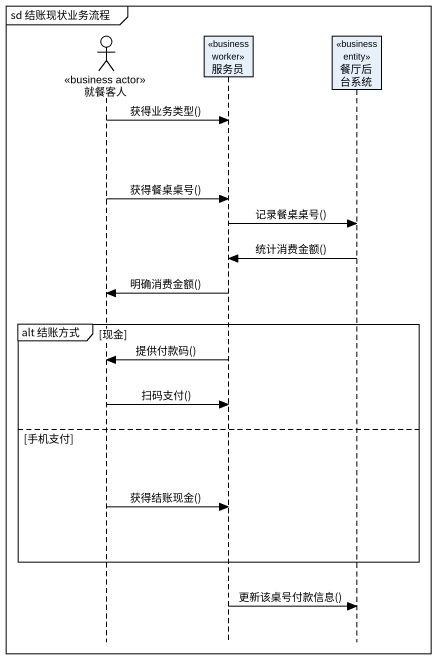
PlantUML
@startuml
mainframe sd 结账现状业务流程
hide footbox
actor 就餐客人 <<business actor>>
participant 服务员 <<business worker>>
participant 餐厅后台系统 <<business entity>>

就餐客人 -> 服务员 : 获得业务类型()
就餐客人 -> 服务员 : 获得餐桌桌号()
服务员 -> 餐厅后台系统 : 记录餐桌桌号()
餐厅后台系统 -> 服务员 : 统计消费金额()
服务员 -> 就餐客人 : 明确消费金额()
group alt 结账方式 [现金]
  服务员 -> 就餐客人 : 提供付款码()
  就餐客人 -> 服务员 : 扫码支付()
else 手机支付
  就餐客人 -> 服务员 : 获得结账现金()
end
服务员 -> 餐厅后台系统 : 更新该桌号付款信息()
@enduml
